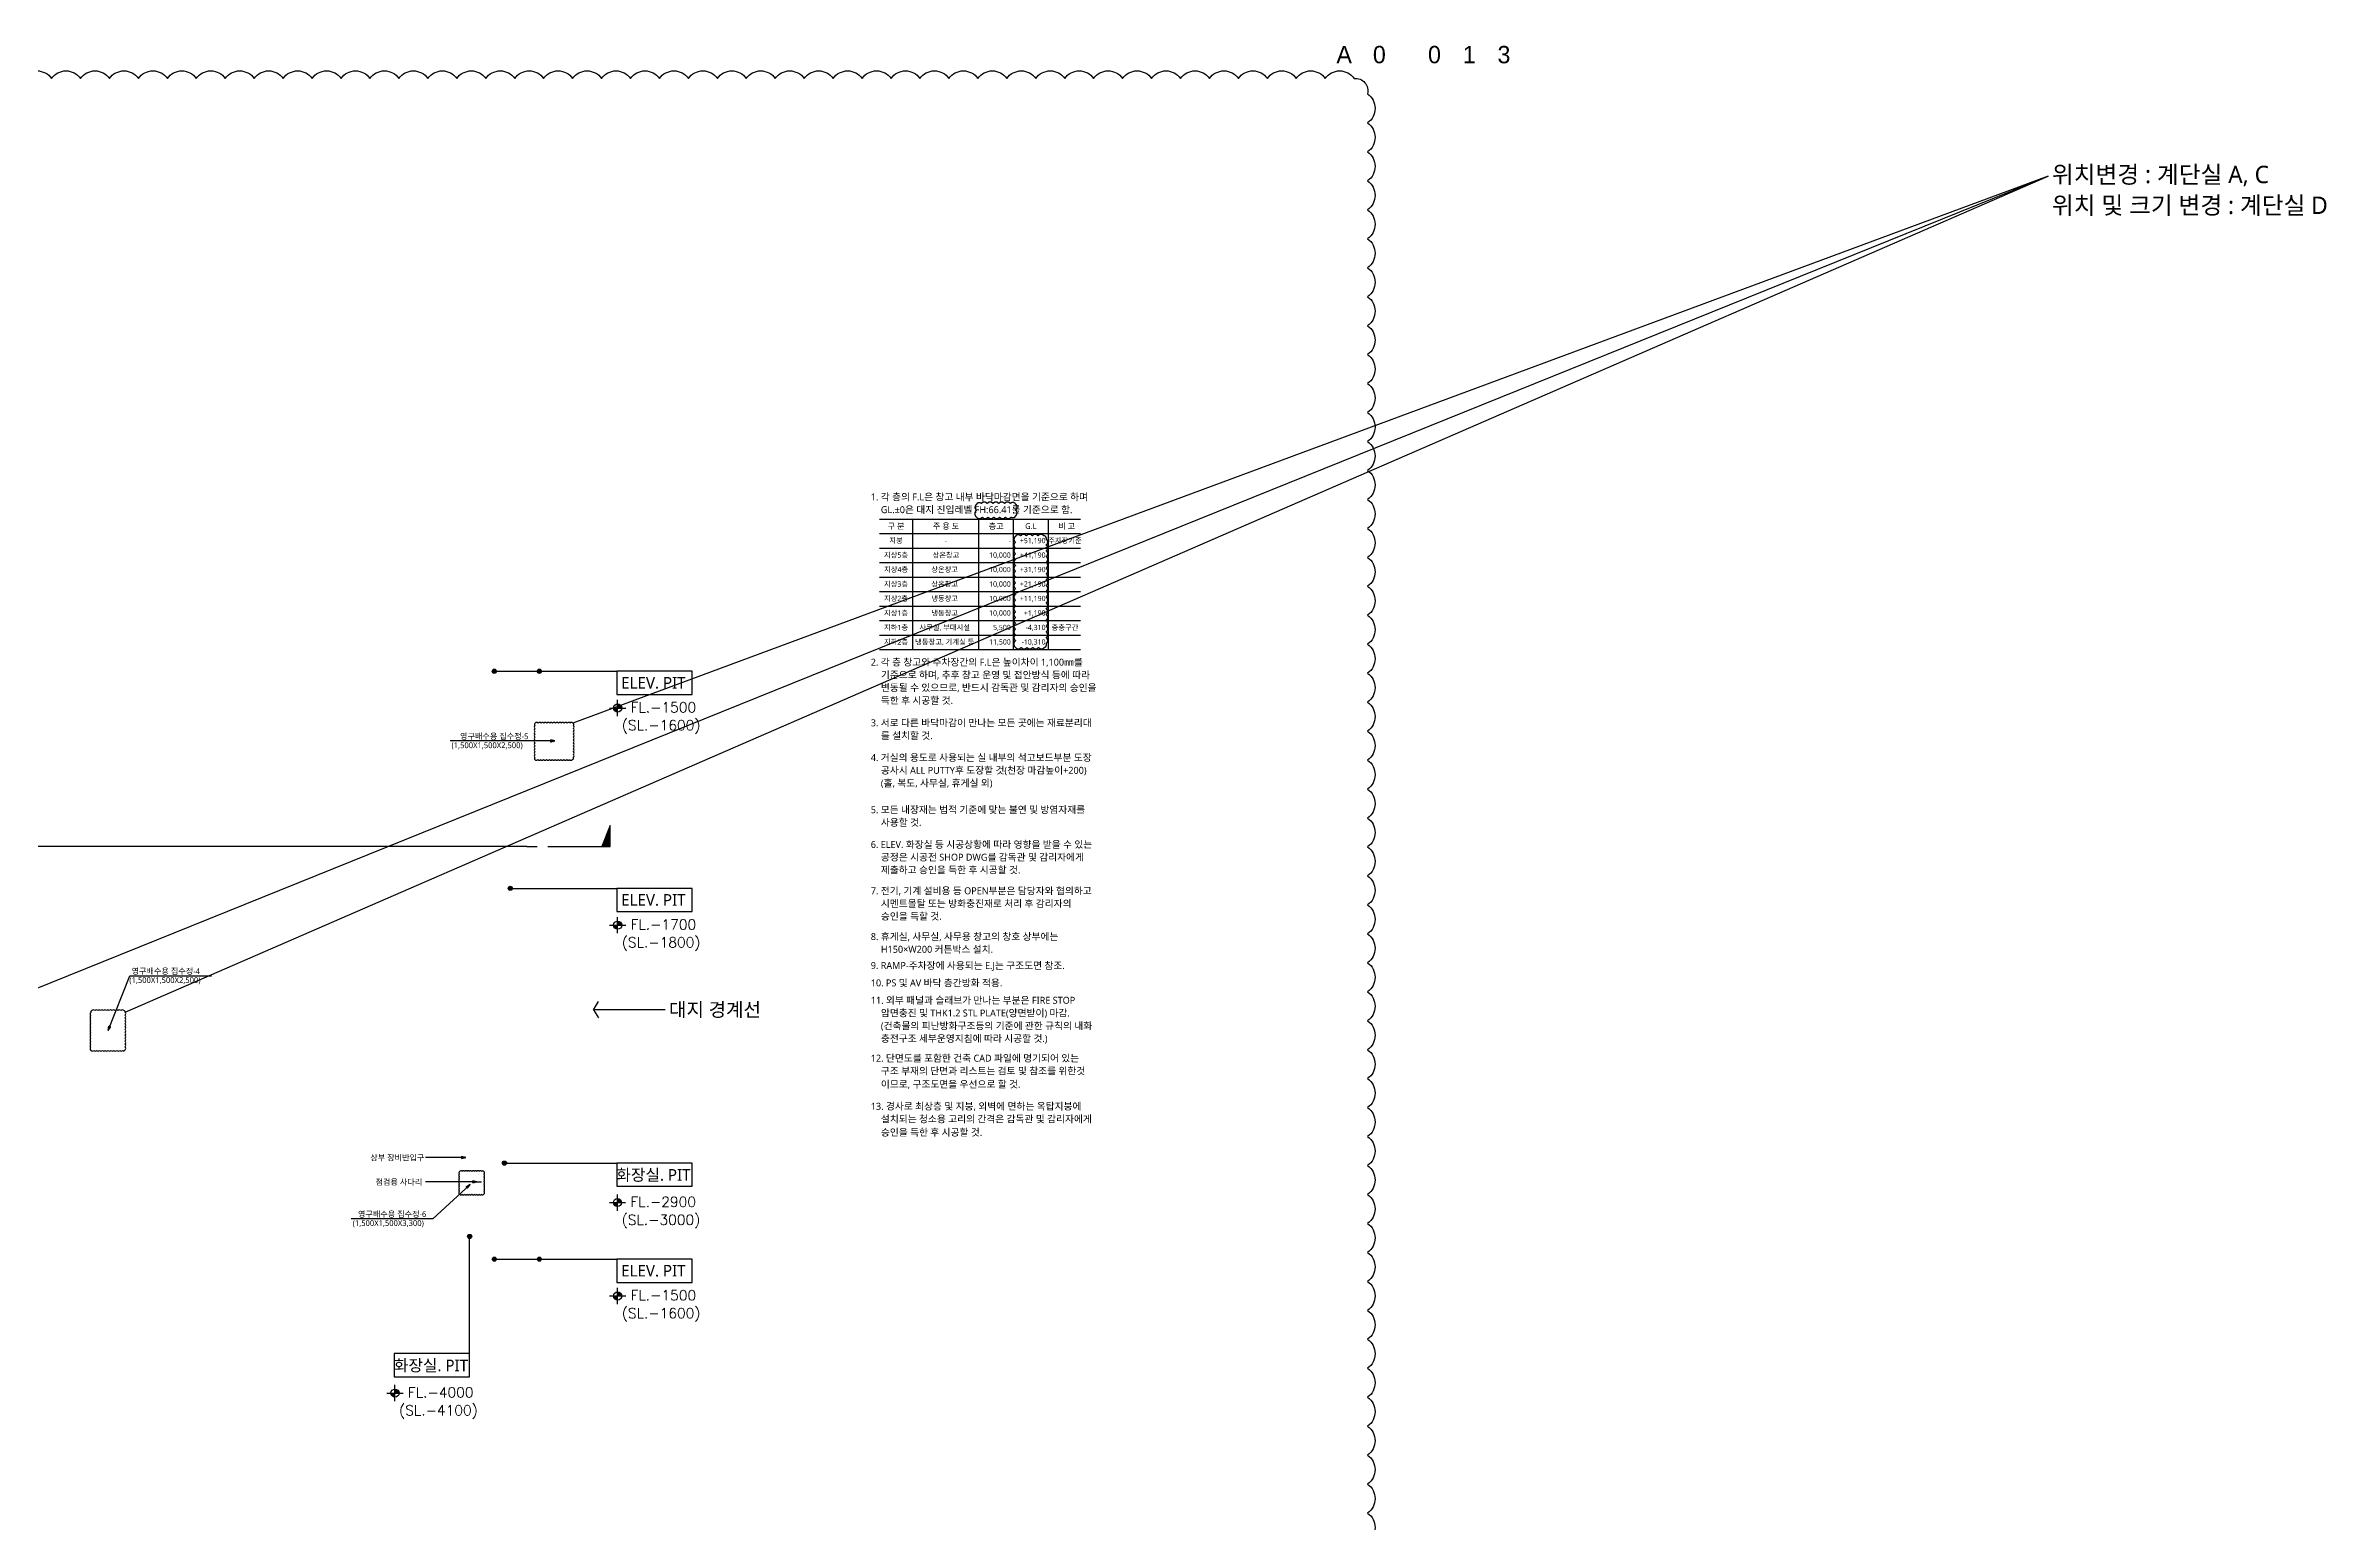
# Model space of a CAD drawing. Header units: millimetres. Extents: x 44005917 to 45882162, y -1242106 to 1898904.
# Drawn here: x 44261460 to 44655418, y 1387892 to 1642842 of the extents above; entities that cross this region are included whole.
import ezdxf
from ezdxf.enums import TextEntityAlignment as Align

# ---------------------------------------------------------------- set-up
doc = ezdxf.new("R2010")
doc.units = ezdxf.units.MM
doc.header["$LTSCALE"] = 1000
doc.header["$MEASUREMENT"] = 0
doc.linetypes.add('ACAD_ISO03W100', pattern=[30, 12, -18])
doc.layers.get('0').update_dxf_attribs({"linetype": 'CONTINUOUS'})
doc.layers.get('Defpoints').update_dxf_attribs({"color": 171, "linetype": 'CONTINUOUS'})
for name, color, linetype in [('cen', 14, 'CONTINUOUS'), ('LED', 7, 'CONTINUOUS'), ('SYM', 7, 'CONTINUOUS'), ('SYMBOL', 7, 'CONTINUOUS'), ('TEXT', 3, 'CONTINUOUS'), ('TEXT(MIN)', 7, 'CONTINUOUS'), ('TEXT(노트)', 7, 'CONTINUOUS'), ('TEXT(실명)', 3, 'CONTINUOUS'), ('TEXT-기입', 6, 'CONTINUOUS'), ('TITLE', 7, 'CONTINUOUS')]:
    doc.layers.add(name, color=color, linetype=linetype)
doc.layers.add('CHECK', color=30, linetype='CONTINUOUS', plot=False)
doc.layers.add('VE변경사항적용-20220616', color=10, linetype='CONTINUOUS', plot=False)
doc.styles.add('CGS', font='cgse', dxfattribs={"bigfont": 'cgs'})
doc.styles.add('SIM', font='simplex.shx')
doc.styles.add('나눔바른고딕', font='NanumBarunGothic.ttf')

# ---------------------------------------------------------------- blocks, each defined once
blk = doc.blocks.new('A$C31C7260E')
at = {"layer": 'TITLE'}
for points in [[(0, 0), (0, 4000), (13000, 4000), (13000, 0)], [(13000, 0), (0, 0)]]:
    blk.add_lwpolyline(points, dxfattribs=at)
blk = doc.blocks.new('sadnjfknkfggfhfgh')
at = {"layer": 'TEXT(MIN)'}
for points in [[(43152817, 1561090), (43187500, 1561090)], [(43158517, 1561090), (43158517, 1538590)], [(43169917, 1561090), (43169917, 1538590)], [(43175917, 1561090), (43175917, 1538590)], [(43181917, 1561090), (43181917, 1538590)], [(43152817, 1558590), (43187500, 1558590)], [(43152817, 1556090), (43187500, 1556090)], [(43152817, 1553590), (43187500, 1553590)], [(43152817, 1551090), (43187500, 1551090)], [(43152817, 1548590), (43187500, 1548590)], [(43152817, 1546090), (43187500, 1546090)], [(43152817, 1543590), (43187500, 1543590)], [(43152817, 1541090), (43187500, 1541090)], [(43152817, 1538590), (43187500, 1538590)]]:
    blk.add_lwpolyline(points, dxfattribs=at)
at = {"layer": 'VE변경사항적용-20220616', "linetype": 'ACAD_ISO03W100'}
for points in [[(43169553, 1561457, 0.5205671), (43170553, 1561457, 0.5205671), (43171553, 1561457, 0.5205671), (43172553, 1561457, 0.5205671), (43173553, 1561457, 0.5205671), (43174553, 1561457, 0.5205671), (43175553, 1561457, 0.5205671), (43176324, 1561686, 0.5205671), (43176324, 1562686, 0.5205671), (43176324, 1563686, 0.5205671), (43175411, 1563773, 0.5205671), (43174411, 1563773, 0.5205671), (43173411, 1563773, 0.5205671), (43172411, 1563773, 0.5205671), (43171411, 1563773, 0.5205671), (43170411, 1563773, 0.5205671), (43169553, 1563630, 0.5205671), (43169553, 1562630, 0.5205671)], [(43176283, 1538961, 0.5205671), (43177283, 1538961, 0.5205671), (43178283, 1538961, 0.5205671), (43179283, 1538961, 0.5205671), (43180283, 1538961, 0.5205671), (43181283, 1538961, 0.5205671), (43181611, 1539632, 0.5205671), (43181611, 1540632, 0.5205671), (43181611, 1541632, 0.5205671), (43181611, 1542632, 0.5205671), (43181611, 1543632, 0.5205671), (43181611, 1544632, 0.5205671), (43181611, 1545632, 0.5205671), (43181611, 1546632, 0.5205671), (43181611, 1547632, 0.5205671), (43181611, 1548632, 0.5205671), (43181611, 1549632, 0.5205671), (43181611, 1550632, 0.5205671), (43181611, 1551632, 0.5205671), (43181611, 1552632, 0.5205671), (43181611, 1553632, 0.5205671), (43181611, 1554632, 0.5205671), (43181611, 1555632, 0.5205671), (43181611, 1556632, 0.5205671), (43181611, 1557632, 0.5205671), (43181186, 1558208, 0.5205671), (43180186, 1558208, 0.5205671), (43179186, 1558208, 0.5205671), (43178186, 1558208, 0.5205671), (43177186, 1558208, 0.5205671), (43176283, 1558111, 0.5205671), (43176283, 1557111, 0.5205671), (43176283, 1556111, 0.5205671), (43176283, 1555111, 0.5205671), (43176283, 1554111, 0.5205671), (43176283, 1553111, 0.5205671), (43176283, 1552111, 0.5205671), (43176283, 1551111, 0.5205671), (43176283, 1550111, 0.5205671), (43176283, 1549111, 0.5205671), (43176283, 1548111, 0.5205671), (43176283, 1547111, 0.5205671), (43176283, 1546111, 0.5205671), (43176283, 1545111, 0.5205671), (43176283, 1544111, 0.5205671), (43176283, 1543111, 0.5205671), (43176283, 1542111, 0.5205671), (43176283, 1541111, 0.5205671), (43176283, 1540111, 0.5205671)]]:
    blk.add_lwpolyline(points, format="xyb", close=True, dxfattribs=at)
at = {"layer": 'TEXT(MIN)', "style": '나눔바른고딕'}
for s, p in [('1. 각 층의 F.L은 창고 내부 바닥마감면을 기준으로 하며', (43151304, 1564928)), ('GL.±0은 대지 진입레벨 FH:66.41를 기준으로 함.', (43153044, 1562728)), ('2. 각 층 창고와 주차장간의 F.L은 높이차이 1,100㎜를', (43151304, 1536398)), ('기준으로 하며, 추후 창고 운영 및 접안방식 등에 따라', (43153044, 1534198)), ('변동될 수 있으므로, 반드시 감독관 및 감리자의 승인을', (43153044, 1531998)), ('득한 후 시공할 것.', (43153044, 1529798)), ('3. 서로 다른 바닥마감이 만나는 모든 곳에는 재료분리대', (43151304, 1525928)), ('4. 거실의 용도로 사용되는 실 내부의 석고보드부분 도장', (43151304, 1519928)), ('를 설치할 것.', (43153044, 1523728)), ('공사시 ALL PUTTY후 도장할 것(천장 마감높이+200)', (43153044, 1517728)), ('(홀, 복도, 사무실, 휴게실 외)', (43153044, 1515528)), ('5. 모든 내장재는 법적 기준에 맞는 불연 및 방염자재를', (43151304, 1510928)), ('사용할 것.', (43153044, 1508728)), ('6. ELEV. 화장실 등 시공상황에 따라 영향을 받을 수 있는', (43151304, 1504928)), ('제출하고 승인을 득한 후 시공할 것.', (43153044, 1500528)), ('공정은 시공전 SHOP DWG를 감독관 및 감리자에게', (43153044, 1502728)), ('7. 전기, 기계 설비용 등 OPEN부분은 담당자와 협의하고', (43151304, 1496928)), ('시멘트몰탈 또는 방화충진재로 처리 후 감리자의', (43153044, 1494728)), ('승인을 득할 것.', (43153044, 1492528)), ('8. 휴게실, 사무실, 사무용 창고의 창호 상부에는', (43151304, 1489028)), ('H150×W200 커튼박스 설치.', (43153044, 1486828)), ('9. RAMP-주차장에 사용되는 E.J는 구조도면 참조.', (43151304, 1484028)), ('10. PS 및 AV 바닥 층간방화 적용.', (43151304, 1481028)), ('11. 외부 패널과 슬래브가 만나는 부분은 FIRE STOP', (43151304, 1478028)), ('(건축물의 피난방화구조등의 기준에 관한 규칙의 내화', (43153044, 1473628)), ('암면충진 및 THK1.2 STL PLATE(양면받이) 마감.', (43153044, 1475828)), ('충전구조 세부운영지침에 따라 시공할 것.)', (43153044, 1471428)), ('12. 단면도를 포함한 건축 CAD 파일에 명기되어 있는', (43151304, 1468028)), ('구조 부재의 단면과 리스트는 검토 및 참조를 위한것', (43153044, 1465828)), ('이므로, 구조도면을 우선으로 할 것.', (43153044, 1463528)), ('13. 경사로 최상층 및 지붕, 외벽에 면하는 옥탑지붕에', (43151304, 1459728)), ('설치되는 청소용 고리의 간격은 감독관 및 감리자에게', (43153044, 1457528)), ('승인을 득한 후 시공할 것.', (43153044, 1455228))]:
    blk.add_text(s, height=1200, dxfattribs=at).set_placement(p, align=Align.MIDDLE_LEFT)
for s, height, p in [('구 분', 1000, (43155666, 1559896)), ('주 용 도', 1000, (43164299, 1559896)), ('층고', 1000, (43172962, 1559896)), ('G.L', 1000, (43178962, 1559896)), ('비 고', 1000, (43185143, 1559896)), ('지붕', 900, (43155666, 1557396)), ('-', 900, (43164289, 1557396)), ('주차장기준', 900, (43184845, 1557396)), ('지상5층', 900, (43155666, 1554896)), ('지상4층', 900, (43155666, 1552396)), ('상온창고', 900, (43164070, 1552396)), ('상온창고', 900, (43164289, 1554896)), ('지상3층', 900, (43155666, 1549896)), ('상온창고', 900, (43164070, 1549896)), ('지상2층', 900, (43155666, 1547396)), ('지상1층', 900, (43155666, 1544896)), ('냉동창고', 900, (43164070, 1547396)), ('냉동창고', 900, (43164070, 1544896)), ('지하1층', 900, (43155666, 1542396)), ('지하2층', 900, (43155666, 1539896)), ('냉동창고, 기계실 등', 900, (43164070, 1539896)), ('사무실, 부대시설', 900, (43164070, 1542396)), ('중층구간', 900, (43184845, 1542396))]:
    blk.add_text(s, height=height, dxfattribs=at).set_placement(p, align=Align.MIDDLE_CENTER)
for s, p in [('-', (43175487, 1557396)), ('+51,190', (43181487, 1557396)), ('10,000', (43175487, 1554896)), ('10,000', (43175487, 1552396)), ('+41,190', (43181487, 1554896)), ('+31,190', (43181487, 1552396)), ('10,000', (43175487, 1549896)), ('+21,190', (43181487, 1549896)), ('10,000', (43175487, 1547396)), ('10,000', (43175487, 1544896)), ('+11,190', (43181487, 1547396)), ('+1,190', (43181487, 1544896)), ('5,500', (43175487, 1542396)), ('-4,310', (43181487, 1542396)), ('11,500', (43175487, 1539896)), ('-10,310', (43181487, 1539896))]:
    blk.add_text(s, height=900, dxfattribs=at).set_placement(p, align=Align.MIDDLE_RIGHT)
blk = doc.blocks.new('level')
at = {"layer": 'SYMBOL'}
for p, q in [((-4320, 0), (4320, 0)), ((0, 4320), (0, -4320))]:
    blk.add_line(p, q, dxfattribs=at)
blk.add_circle((0, 0), 2160, dxfattribs=at)
for points in [[(-2160, 0), (0, 2160), (-2127, 381), (-376, 2126)], [(-2127, 381), (-376, 2126), (-2030, 748), (-738, 2029)], [(-2030, 748), (-738, 2029), (-1859, 1104), (-1089, 1863)], [(-1859, 1104), (-1089, 1863), (-1659, 1388), (-1386, 1658)], [(0, -2160), (2160, 0), (381, -2127), (2126, -376)], [(381, -2127), (2126, -376), (748, -2030), (2029, -738)], [(748, -2030), (2029, -738), (1104, -1859), (1863, -1089)], [(1104, -1859), (1863, -1089), (1388, -1659), (1658, -1386)]]:
    blk.add_solid(points, dxfattribs=at)
at = {"layer": 'SYMBOL', "linetype": 'Continuous'}
for points in [[(0, 2160), (-2160, 0), (0, 0)], [(2160, 0), (0, 0), (0, -2160)]]:
    blk.add_solid(points, dxfattribs=at)
blk = doc.blocks.new('A$C1A302DD2')
at = {"layer": 'SYM'}
h = blk.add_hatch(color=256, dxfattribs=at)
h.paths.add_polyline_path([(707, 1207), (354, 854, -0.414214), (1061, 854)])
h.paths.add_polyline_path([(354, 854), (0, 500), (207, 500, -0.198912)])
h.paths.add_polyline_path([(1061, 854, -0.198912), (1207, 500), (1414, 500)])
for p, q in [((0, 500), (707, 1207)), ((1414, 500), (707, 1207)), ((0, 500), (207, 500)), ((207, 500), (1207, 500)), ((1207, 500), (2207, 500)), ((2457, 500), (2707, 500))]:
    blk.add_line(p, q, dxfattribs=at)
blk.add_circle((707, 500), 500, dxfattribs=at)
blk = doc.blocks.new('A$C1AFB1B41')
at = {"layer": 'SYM'}
blk.add_hatch(color=256, dxfattribs=at).paths.add_polyline_path([(2000, 500), (1800, 0), (2000, 0)])
for p, q in [((0, 0), (250, 0)), ((500, 0), (2000, 0)), ((2000, 500), (1800, 0)), ((2000, 0), (2000, 500))]:
    blk.add_line(p, q, dxfattribs=at)
blk = doc.blocks.new('A$C026E477C')
at = {"layer": 'Defpoints'}
blk.add_line((291249, 87230), (32833, 87230), dxfattribs=at)
at = {"layer": 'SYM', "xscale": 7.199999999999998, "yscale": 7.199999999999998, "zscale": 7.199999999999998}
for name, p in [('A$C1A302DD2', (11187, 83630)), ('A$C1AFB1B41', (291249, 87230))]:
    blk.add_blockref(name, p, dxfattribs=at)
at = {"layer": 'TEXT', "style": '나눔바른고딕', "width": 0.7}
for s, p in [('A-', (14163, 85373)), ('221', (16190, 85368))]:
    blk.add_text(s, height=1500, dxfattribs=at).set_placement(p)
at = {"layer": 'TEXT', "style": '나눔바른고딕'}
blk.add_text('1', height=1500, dxfattribs=at).set_placement((15695, 88243))

msp = doc.modelspace()

# ---------------------------------------------------------------- hatches: boundary and pattern name
at = {"ltscale": 10000}
h = msp.add_hatch(dxfattribs=at)
h.set_pattern_fill('ANSI31', color=256, angle=-1.270063)
h.set_pattern_definition([(43.7299365996, (1360958.30397, 1071294.63308), (-0.08640750768387, 0.09032575831877), [])])
h.paths.add_polyline_path([(44349418.5, 1522802.3), (44348699.3, 1522970.8), (44348691.8, 1522633.9)])
h = msp.add_hatch(dxfattribs=at)
h.set_pattern_fill('ANSI31', color=256, angle=-112.760361)
h.set_pattern_definition([(292.23963866107, (59600700.13133, 41638095.22188), (0.11570112043775, 0.0473101546124), [])])
h.paths.add_polyline_path([(44272268.5, 1472802.3), (44272688.7, 1473409.8), (44272378, 1473540.2)])
h = msp.add_hatch(dxfattribs=at)
h.set_pattern_fill('ANSI31', color=256)
h.set_pattern_definition([(45, (1366152.07208, 46667.50727), (-0.08838834764832, 0.08838834764832), [])])
h.paths.add_polyline_path([(44334043.5, 1450902.3), (44333320.7, 1451054.8), (44333320.7, 1450717.8)])
h = msp.add_hatch(dxfattribs=at)
h.set_pattern_fill('ANSI31', color=256, angle=41.211146)
h.set_pattern_definition([(86.21114596026, (12935898.82794, -27919125.50424), (-0.1247267927399, 0.00825997414135), [])])
h.paths.add_polyline_path([(44334777.6, 1446203.8), (44334133.4, 1445842.3), (44334355.4, 1445588.9)])
h = msp.add_hatch(dxfattribs=at)
h.set_pattern_fill('ANSI31', color=256)
h.set_pattern_definition([(45, (1368061.07208, 42259.86534), (-0.08838834764832, 0.08838834764832), [])])
h.paths.add_polyline_path([(44335952.5, 1446702.3), (44335229.7, 1446854.8), (44335229.7, 1446517.8)])
at = {"layer": 'LED'}
h = msp.add_hatch(color=256, dxfattribs=at)
h.dxf.hatch_style = 1
edge = h.paths.add_edge_path()
edge.add_arc((44338962.5, 1534833), 360, 0, 360)
h = msp.add_hatch(color=256, dxfattribs=at)
h.dxf.hatch_style = 1
edge = h.paths.add_edge_path()
edge.add_arc((44346744.9, 1534833), 360, 0, 360)
h = msp.add_hatch(color=256, dxfattribs=at)
h.dxf.hatch_style = 1
edge = h.paths.add_edge_path()
edge.add_arc((44341721.5, 1497346), 360, 0, 360)
h = msp.add_hatch(color=256, dxfattribs=at)
h.dxf.hatch_style = 1
edge = h.paths.add_edge_path()
edge.add_arc((44340714.5, 1449914), 360, 0, 360)
h = msp.add_hatch(color=256, dxfattribs=at)
h.dxf.hatch_style = 1
edge = h.paths.add_edge_path()
edge.add_arc((44334694.3, 1437250), 360, 0, 360)
h = msp.add_hatch(color=256, dxfattribs=at)
h.dxf.hatch_style = 1
edge = h.paths.add_edge_path()
edge.add_arc((44338962.5, 1433332), 360, 0, 360)
h = msp.add_hatch(color=256, dxfattribs=at)
h.dxf.hatch_style = 1
edge = h.paths.add_edge_path()
edge.add_arc((44346744.9, 1433332), 360, 0, 360)

# ---------------------------------------------------------------- linework, layer by layer
at = {"ltscale": 10000}
for p, q in [((44349418.5, 1522802.3), (44331310, 1522802.3)), ((44334694.3, 1417022.6), (44334694.3, 1437250))]:
    msp.add_line(p, q, dxfattribs=at)
for points in [[(44349418.5, 1522802.3), (44348699.3, 1522970.8), (44348691.8, 1522633.9), (44349418.5, 1522802.3)], [(44272268.5, 1472802.3), (44275989.1, 1482252.3), (44290085.4, 1482252.3)], [(44272268.5, 1472802.3), (44272688.7, 1473409.8), (44272378, 1473540.2), (44272268.5, 1472802.3)], [(44334043.5, 1450902.3), (44327070.2, 1450902.3)], [(44334043.5, 1450902.3), (44333320.7, 1451054.8), (44333320.7, 1450717.8), (44334043.5, 1450902.3)], [(44334777.6, 1446203.8), (44328330.2, 1440299.8), (44314233.9, 1440299.8)], [(44335952.5, 1446702.3), (44327070.2, 1446702.3)], [(44334777.6, 1446203.8), (44334133.4, 1445842.3), (44334355.4, 1445588.9), (44334777.6, 1446203.8)], [(44335952.5, 1446702.3), (44335229.7, 1446854.8), (44335229.7, 1446517.8), (44335952.5, 1446702.3)]]:
    msp.add_lwpolyline(points, dxfattribs=at)
at = {"layer": 'cen', "ltscale": 10000}
msp.add_line((44335508.7, 1446702.3), (44336761, 1446702.3), dxfattribs=at)
at = {"layer": 'CHECK'}
for p, q in [((44206137.7, 1458399.8), (44607369.3, 1620325.4)), ((44275185.4, 1475975.3), (44607369.3, 1620325.4)), ((44607369.3, 1620325.4), (44352536, 1525878.9))]:
    msp.add_line(p, q, dxfattribs=at)
msp.add_lwpolyline([(44257487.9, 1637184.9, -0.52056705), (44262487.9, 1637184.9, -0.52056705), (44267487.9, 1637184.9, -0.52056705), (44272487.9, 1637184.9, -0.52056705), (44277487.9, 1637184.9, -0.52056705), (44282487.9, 1637184.9, -0.52056705), (44287487.9, 1637184.9, -0.52056705), (44292487.9, 1637184.9, -0.52056705), (44297487.9, 1637184.9, -0.52056705), (44302487.9, 1637184.9, -0.52056705), (44307487.9, 1637184.9, -0.52056705), (44312487.9, 1637184.9, -0.52056705), (44317487.9, 1637184.9, -0.52056705), (44322487.9, 1637184.9, -0.52056705), (44327487.9, 1637184.9, -0.52056705), (44332487.9, 1637184.9, -0.52056705), (44337487.9, 1637184.9, -0.52056705), (44342487.9, 1637184.9, -0.52056705), (44347487.9, 1637184.9, -0.52056705), (44352487.9, 1637184.9, -0.52056705), (44357487.9, 1637184.9, -0.52056705), (44362487.9, 1637184.9, -0.52056705), (44367487.9, 1637184.9, -0.52056705), (44372487.9, 1637184.9, -0.52056705), (44377487.9, 1637184.9, -0.52056705), (44382487.9, 1637184.9, -0.52056705), (44387487.9, 1637184.9, -0.52056705), (44392487.9, 1637184.9, -0.52056705), (44397487.9, 1637184.9, -0.52056705), (44402487.9, 1637184.9, -0.52056705), (44407487.9, 1637184.9, -0.52056705), (44412487.9, 1637184.9, -0.52056705), (44417487.9, 1637184.9, -0.52056705), (44422487.9, 1637184.9, -0.52056705), (44427487.9, 1637184.9, -0.52056705), (44432487.9, 1637184.9, -0.52056705), (44437487.9, 1637184.9, -0.52056705), (44442487.9, 1637184.9, -0.52056705), (44447487.9, 1637184.9, -0.52056705), (44452487.9, 1637184.9, -0.52056705), (44457487.9, 1637184.9, -0.52056705), (44462487.9, 1637184.9, -0.52056705), (44467487.9, 1637184.9, -0.52056705), (44472487.9, 1637184.9, -0.52056705), (44477487.9, 1637184.9, -0.52056705), (44482487.9, 1637184.9, -0.52056705), (44487487.9, 1637184.9, -0.52056705), (44489798.8, 1634495.8, -0.52056705), (44489798.8, 1629495.8, -0.52056705), (44489798.8, 1624495.8, -0.52056705), (44489798.8, 1619495.8, -0.52056705), (44489798.8, 1614495.8, -0.52056705), (44489798.8, 1609495.8, -0.52056705), (44489798.8, 1604495.8, -0.52056705), (44489798.8, 1599495.8, -0.52056705), (44489798.8, 1594495.8, -0.52056705), (44489798.8, 1589495.8, -0.52056705), (44489798.8, 1584495.8, -0.52056705), (44489798.8, 1579495.8, -0.52056705), (44489798.8, 1574495.8, -0.52056705), (44489798.8, 1569495.8, -0.52056705), (44489798.8, 1564495.8, -0.52056705), (44489798.8, 1559495.8, -0.52056705), (44489798.8, 1554495.8, -0.52056705), (44489798.8, 1549495.8, -0.52056705), (44489798.8, 1544495.8, -0.52056705), (44489798.8, 1539495.8, -0.52056705), (44489798.8, 1534495.8, -0.52056705), (44489798.8, 1529495.8, -0.52056705), (44489798.8, 1524495.8, -0.52056705), (44489798.8, 1519495.8, -0.52056705), (44489798.8, 1514495.8, -0.52056705), (44489798.8, 1509495.8, -0.52056705), (44489798.8, 1504495.8, -0.52056705), (44489798.8, 1499495.8, -0.52056705), (44489798.8, 1494495.8, -0.52056705), (44489798.8, 1489495.8, -0.52056705), (44489798.8, 1484495.8, -0.52056705), (44489798.8, 1479495.8, -0.52056705), (44489798.8, 1474495.8, -0.52056705), (44489798.8, 1469495.8, -0.52056705), (44489798.8, 1464495.8, -0.52056705), (44489798.8, 1459495.8, -0.52056705), (44489798.8, 1454495.8, -0.52056705), (44489798.8, 1449495.8, -0.52056705), (44489798.8, 1444495.8, -0.52056705), (44489798.8, 1439495.8, -0.52056705), (44489798.8, 1434495.8, -0.52056705), (44489798.8, 1429495.8, -0.52056705), (44489798.8, 1424495.8, -0.52056705), (44489798.8, 1419495.8, -0.52056705), (44489798.8, 1414495.8, -0.52056705), (44489798.8, 1409495.8, -0.52056705), (44489798.8, 1404495.8, -0.52056705), (44489798.8, 1399495.8, -0.52056705), (44489798.8, 1394495.8, -0.52056705), (44489798.8, 1389495.8, -0.52056705), (44489798.8, 1384495.8, -0.52056705)], format="xyb", dxfattribs=at)
for points in [[(44345974.8, 1519588.8, 0.52056705), (44346474.8, 1519588.8, 0.52056705), (44346974.8, 1519588.8, 0.52056705), (44347474.8, 1519588.8, 0.52056705), (44347974.8, 1519588.8, 0.52056705), (44348474.8, 1519588.8, 0.52056705), (44348974.8, 1519588.8, 0.52056705), (44349474.8, 1519588.8, 0.52056705), (44349974.8, 1519588.8, 0.52056705), (44350474.8, 1519588.8, 0.52056705), (44350974.8, 1519588.8, 0.52056705), (44351474.8, 1519588.8, 0.52056705), (44351974.8, 1519588.8, 0.52056705), (44352474.8, 1519588.8, 0.52056705), (44352610.4, 1519953.2, 0.52056705), (44352610.4, 1520453.2, 0.52056705), (44352610.4, 1520953.2, 0.52056705), (44352610.4, 1521453.2, 0.52056705), (44352610.4, 1521953.2, 0.52056705), (44352610.4, 1522453.2, 0.52056705), (44352610.4, 1522953.2, 0.52056705), (44352610.4, 1523453.2, 0.52056705), (44352610.4, 1523953.2, 0.52056705), (44352610.4, 1524453.2, 0.52056705), (44352610.4, 1524953.2, 0.52056705), (44352610.4, 1525453.2, 0.52056705), (44352536, 1525878.9, 0.52056705), (44352036, 1525878.9, 0.52056705), (44351536, 1525878.9, 0.52056705), (44351036, 1525878.9, 0.52056705), (44350536, 1525878.9, 0.52056705), (44350036, 1525878.9, 0.52056705), (44349536, 1525878.9, 0.52056705), (44349036, 1525878.9, 0.52056705), (44348536, 1525878.9, 0.52056705), (44348036, 1525878.9, 0.52056705), (44347536, 1525878.9, 0.52056705), (44347036, 1525878.9, 0.52056705), (44346536, 1525878.9, 0.52056705), (44346036, 1525878.9, 0.52056705), (44345974.8, 1525440, 0.52056705), (44345974.8, 1524940, 0.52056705), (44345974.8, 1524440, 0.52056705), (44345974.8, 1523940, 0.52056705), (44345974.8, 1523440, 0.52056705), (44345974.8, 1522940, 0.52056705), (44345974.8, 1522440, 0.52056705), (44345974.8, 1521940, 0.52056705), (44345974.8, 1521440, 0.52056705), (44345974.8, 1520940, 0.52056705), (44345974.8, 1520440, 0.52056705), (44345974.8, 1519940, 0.52056705)], [(44269275.2, 1469385.6, 0.52056705), (44269775.2, 1469385.6, 0.52056705), (44270275.2, 1469385.6, 0.52056705), (44270775.2, 1469385.6, 0.52056705), (44271275.2, 1469385.6, 0.52056705), (44271775.2, 1469385.6, 0.52056705), (44272275.2, 1469385.6, 0.52056705), (44272775.2, 1469385.6, 0.52056705), (44273275.2, 1469385.6, 0.52056705), (44273775.2, 1469385.6, 0.52056705), (44274275.2, 1469385.6, 0.52056705), (44274775.2, 1469385.6, 0.52056705), (44275185.4, 1469475.3, 0.52056705), (44275185.4, 1469975.3, 0.52056705), (44275185.4, 1470475.3, 0.52056705), (44275185.4, 1470975.3, 0.52056705), (44275185.4, 1471475.3, 0.52056705), (44275185.4, 1471975.3, 0.52056705), (44275185.4, 1472475.3, 0.52056705), (44275185.4, 1472975.3, 0.52056705), (44275185.4, 1473475.3, 0.52056705), (44275185.4, 1473975.3, 0.52056705), (44275185.4, 1474475.3, 0.52056705), (44275185.4, 1474975.3, 0.52056705), (44275185.4, 1475475.3, 0.52056705), (44275185.4, 1475975.3, 0.52056705), (44274959, 1476248.9, 0.52056705), (44274459, 1476248.9, 0.52056705), (44273959, 1476248.9, 0.52056705), (44273459, 1476248.9, 0.52056705), (44272959, 1476248.9, 0.52056705), (44272459, 1476248.9, 0.52056705), (44271959, 1476248.9, 0.52056705), (44271459, 1476248.9, 0.52056705), (44270959, 1476248.9, 0.52056705), (44270459, 1476248.9, 0.52056705), (44269959, 1476248.9, 0.52056705), (44269459, 1476248.9, 0.52056705), (44269275.2, 1475932.8, 0.52056705), (44269275.2, 1475432.8, 0.52056705), (44269275.2, 1474932.8, 0.52056705), (44269275.2, 1474432.8, 0.52056705), (44269275.2, 1473932.8, 0.52056705), (44269275.2, 1473432.8, 0.52056705), (44269275.2, 1472932.8, 0.52056705), (44269275.2, 1472432.8, 0.52056705), (44269275.2, 1471932.8, 0.52056705), (44269275.2, 1471432.8, 0.52056705), (44269275.2, 1470932.8, 0.52056705), (44269275.2, 1470432.8, 0.52056705), (44269275.2, 1469932.8, 0.52056705)], [(44332948.1, 1444538.9, 0.52056705), (44333375.9, 1444530.5, 0.52056705), (44333800.9, 1444528.8, 0.52056705), (44334226.9, 1444534.3, 0.52056705), (44334656, 1444533.7, 0.52056705), (44335081.8, 1444528.7, 0.52056705), (44335506.9, 1444531, 0.52056705), (44335935, 1444538.1, 0.52056705), (44336362.5, 1444530.2, 0.52056705), (44336787.5, 1444529, 0.52056705), (44337182.4, 1444581.6, 0.52056705), (44337177.6, 1445010.3, 0.52056705), (44337184.7, 1445437.2, 0.52056705), (44337184.8, 1445862.1, 0.52056705), (44337177.9, 1446288.9, 0.52056705), (44337182.2, 1446717.6, 0.52056705), (44337185.7, 1447142.9, 0.52056705), (44337181.9, 1447568.3, 0.52056705), (44337178.3, 1447997.1, 0.52056705), (44337185, 1448423.8, 0.52056705), (44336789.6, 1448480.8, 0.52056705), (44336364.3, 1448477.1, 0.52056705), (44335935.5, 1448473.2, 0.52056705), (44335508.8, 1448480, 0.52056705), (44335083.9, 1448479.7, 0.52056705), (44334656.9, 1448472.5, 0.52056705), (44334228.3, 1448477.6, 0.52056705), (44333803.1, 1448480.8, 0.52056705), (44333377.5, 1448476.6, 0.52056705), (44332949.1, 1448469.6, 0.52056705), (44332939, 1448041.9, 0.52056705), (44332938.3, 1447617, 0.52056705), (44332944.7, 1447190.5, 0.52056705), (44332941.7, 1446761.7, 0.52056705), (44332937.7, 1446336.2, 0.52056705), (44332941, 1445910.9, 0.52056705), (44332945.8, 1445482.3, 0.52056705), (44332938.7, 1445055.3, 0.52056705)]]:
    msp.add_lwpolyline(points, format="xyb", close=True, dxfattribs=at)
at = {"layer": 'LED'}
for points in [[(44338602.5, 1534833), (44360125.7, 1534833)], [(44341361.5, 1497346), (44360125.7, 1497346)], [(44356114.7, 1476395.3), (44356937.5, 1477820.5)], [(44368489.6, 1476395.3), (44356114.7, 1476395.3), (44356937.5, 1474970.1)], [(44340714.5, 1449914), (44360125.7, 1449914)], [(44338602.5, 1433332), (44360125.7, 1433332)]]:
    msp.add_lwpolyline(points, dxfattribs=at)
for centre in [(44338962.5, 1534833), (44346744.9, 1534833), (44341721.5, 1497346), (44340714.5, 1449914), (44334694.3, 1437250), (44338962.5, 1433332), (44346744.9, 1433332)]:
    msp.add_circle(centre, 360, dxfattribs=at)

# ---------------------------------------------------------------- block references
for name, p in [('sadnjfknkfggfhfgh', (1252690.1, 0)), ('A$C026E477C', (44053339.8, 1417367.8))]:
    msp.add_blockref(name, p)
at = {"xscale": -1}
for p in [(44373125.7, 1530833), (44373125.7, 1493346), (44373125.7, 1445914), (44373125.7, 1429332), (44334694.3, 1413022.6)]:
    msp.add_blockref('A$C31C7260E', p, dxfattribs=at)
at = {"layer": 'SYMBOL', "xscale": 0.3240416667043901, "yscale": 0.3240416667043901, "zscale": 0.3240416667043901, "rotation": 90}
for p in [(44360266, 1528482.7), (44360266, 1490995.7), (44360233, 1443099.4), (44360266, 1426981.7), (44321801.7, 1410208)]:
    msp.add_blockref('level', p, dxfattribs=at)

# ---------------------------------------------------------------- texts
at = {"layer": 'CHECK', "style": '나눔바른고딕'}
for s, p in [('위치변경 : 계단실 A, C', (44608014.3, 1619100.3, 0)), ('위치 및 크기 변경 : 계단실 D', (44608014.3, 1613776.8, 0))]:
    msp.add_text(s, height=3000, dxfattribs=at).set_placement(p)
at = {"layer": 'SYMBOL', "color": 3, "style": 'SIM'}
for s, p in [('FL.-1500', (44373830.5, 1527727.3)), ('(SL.-1600)', (44374567.5, 1524637.7)), ('(SL.-1800)', (44374567.5, 1487150.7)), ('FL.-1700', (44373830.5, 1490240.3)), ('FL.-2900', (44373797.6, 1442344)), ('(SL.-3000)', (44374534.6, 1439254.4)), ('FL.-1500', (44373830.5, 1426226.3)), ('(SL.-1600)', (44374567.5, 1423136.7)), ('FL.-4000', (44335366.2, 1409452.6)), ('(SL.-4100)', (44336103.2, 1406363))]:
    msp.add_text(s, height=1750, dxfattribs=at).set_placement(p, align=Align.RIGHT)
at = {"layer": 'TEXT(MIN)', "style": '나눔바른고딕'}
for s, p in [('(1,500X1,500X2,500)', (44331572.6, 1521559.9, 0)), ('영구배수용 집수정-5', (44333044.3, 1523110.3, 0)), ('(1,500X1,500X2,500)', (44275922.6, 1481009.9, 0)), ('영구배수용 집수정-4', (44276314.4, 1482560.3, 0)), ('(1,500X1,500X3,300)', (44314496.5, 1439057.4, 0)), ('영구배수용 집수정-6', (44315410.3, 1440607.8, 0))]:
    msp.add_text(s, height=1000, dxfattribs=at).set_placement(p)
msp.add_text('상부 장비반입구', height=1000, dxfattribs=at).set_placement((44317542.3, 1450857.3), align=Align.MIDDLE_LEFT)
msp.add_text('점검용 사다리', height=1000, dxfattribs=at).set_placement((44326513.2, 1446657.3), align=Align.MIDDLE_RIGHT)
at = {"layer": 'TEXT(노트)', "style": '나눔바른고딕'}
msp.add_text('대지 경계선', height=2400, dxfattribs=at).set_placement((44369139.5, 1475214))
at = {"layer": 'TEXT(실명)', "style": '나눔바른고딕'}
for s, p in [('ELEV. PIT', (44366450.2, 1532821.2)), ('ELEV. PIT', (44366450.2, 1495334.2)), ('화장실. PIT', (44366450.2, 1447902.2)), ('ELEV. PIT', (44366450.2, 1431320.2)), ('화장실. PIT', (44328018.9, 1415010.8))]:
    msp.add_text(s, height=2000, dxfattribs=at).set_placement(p, align=Align.MIDDLE)
at = {"layer": 'TEXT-기입', "style": 'CGS'}
for s, p in [('0', (44491835.5, 1641297.4)), ('0', (44501360.1, 1641297.4)), ('3', (44513360.1, 1641297.4)), ('A', (44485760.1, 1641297.4)), ('1', (44507360.1, 1641297.4))]:
    msp.add_text(s, height=3000, dxfattribs=at).set_placement(p, align=Align.MIDDLE_CENTER)

doc.saveas('drawing.dxf')
